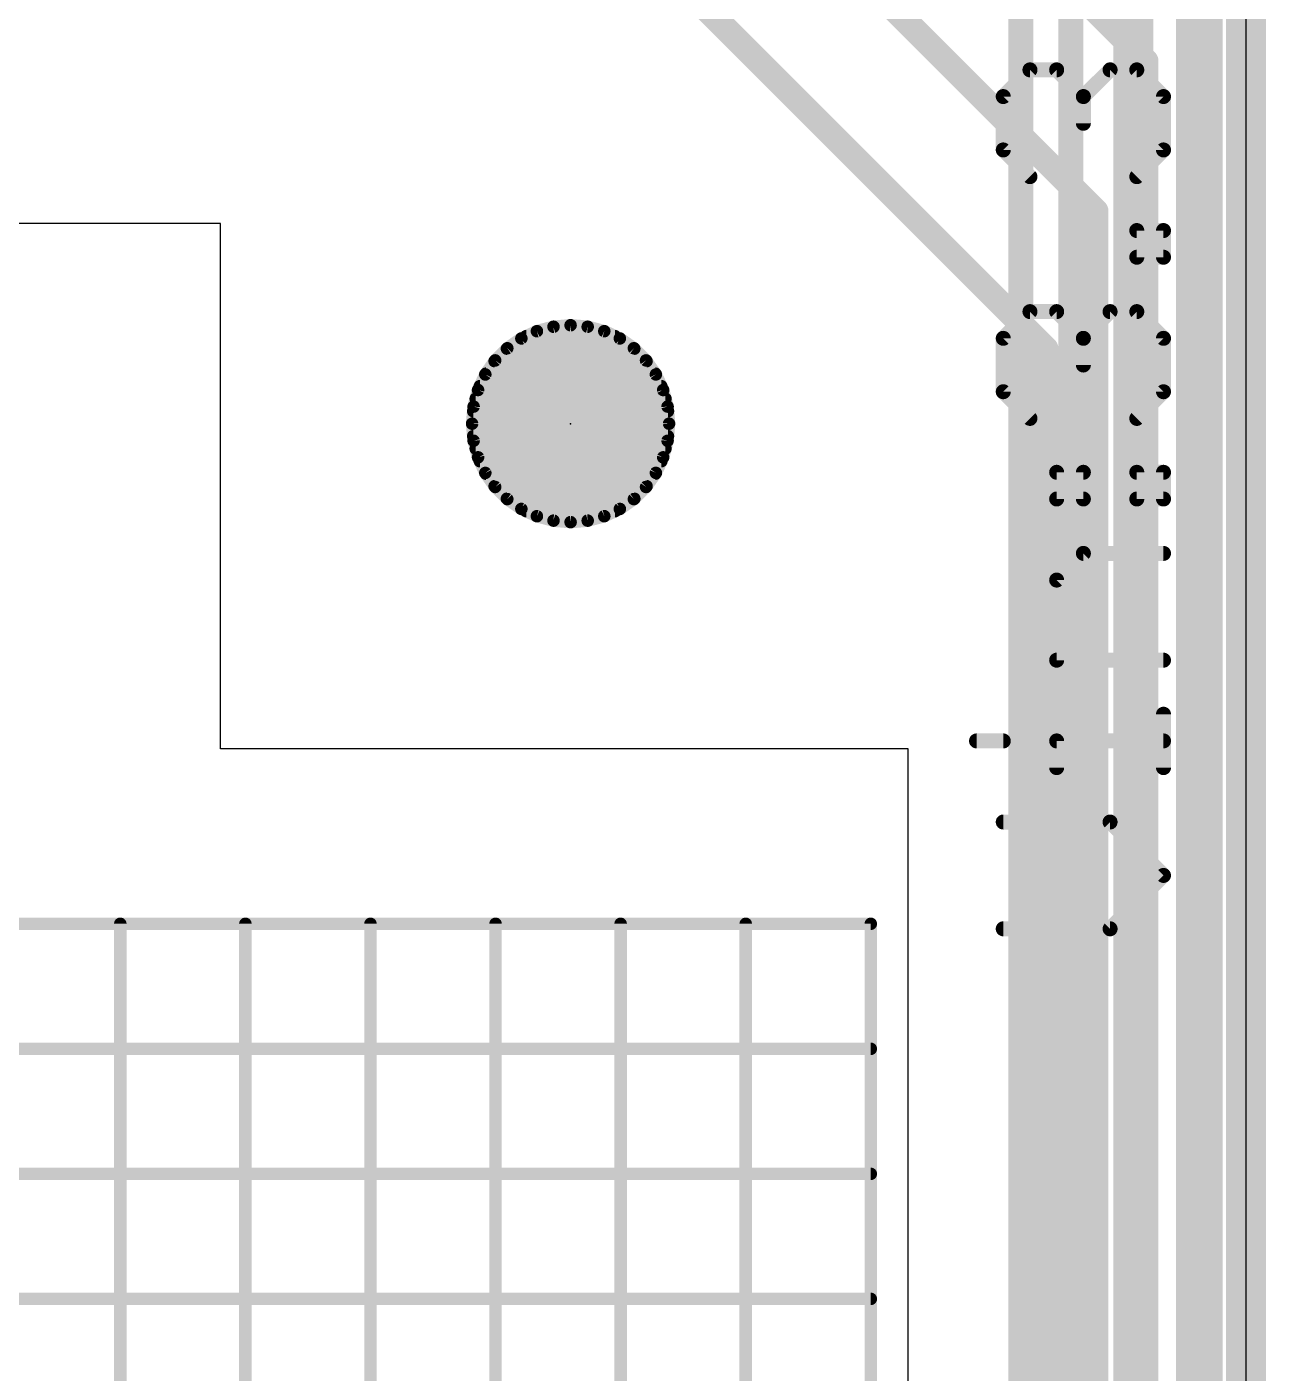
# Model space of a CAD drawing. Extents: x -31.2 to 31.2, y -41.1 to 40.8.
# Drawn here: x 13.02 to 25.6, y -27.42 to -13.75 of the extents above; entities that cross this region are included whole.
import ezdxf

# ---------------------------------------------------------------- set-up
doc = ezdxf.new("R2010")
doc.units = 0
for name, color, linetype in [('1', 12, 'CONTINUOUS'), ('16', 132, 'CONTINUOUS'), ('20', 53, 'CONTINUOUS'), ('21', 40, 'CONTINUOUS'), ('22', 6, 'CONTINUOUS'), ('23', 40, 'CONTINUOUS'), ('41', 12, 'CONTINUOUS'), ('46', 140, 'CONTINUOUS')]:
    doc.layers.add(name, color=color, linetype=linetype)

# ---------------------------------------------------------------- blocks, each defined once
blk = doc.blocks.new('PIE')
at = {"const_width": 0.5}
blk.add_lwpolyline([(0, -0.25, 1), (0, 0.25, 1), (0, -0.25)], format="xyb", dxfattribs=at)

msp = doc.modelspace()

# ---------------------------------------------------------------- linework, layer by layer
at = {"layer": '1'}
for points, const_width in [([(25.4, -40.64), (25.4, 40.64)], 0.4064), ([(24.892, -5.461), (24.892, -36.195)], 0.4064), ([(24.257, -9.779), (24.257, -35.814)], 0.4064), ([(23.622, -9.906), (23.622, -35.433)], 0.254), ([(23.114, -10.16), (23.114, -34.925)], 0.254)]:
    msp.add_lwpolyline(points, dxfattribs=dict(at, const_width=const_width))
at = {"layer": '16'}
for points, const_width in [([(25.4, -40.894), (25.4, 40.386)], 0.4064), ([(21.336, -11.049), (24.384, -14.097)], 0.254), ([(20.066, -11.811), (23.876, -15.621)], 0.254), ([(25.019, -36.322), (25.019, -11.938)], 0.254), ([(19.558, -13.208), (23.368, -17.018)], 0.254), ([(24.384, -14.097), (24.384, -36.068)], 0.254), ([(23.876, -15.621), (23.876, -35.814)], 0.254), ([(23.368, -17.018), (23.368, -35.306)], 0.254)]:
    msp.add_lwpolyline(points, dxfattribs=dict(at, const_width=const_width))
at = {"layer": '16', "const_width": 0.127}
for points in [[(24.4475, -14.097, 1), (24.3205, -14.097)], [(24.3391, -14.1419, 1), (24.4289, -14.0521)], [(23.9395, -15.621, 1), (23.8125, -15.621)], [(23.8311, -15.6659, 1), (23.9209, -15.5761)], [(23.4315, -17.018, 1), (23.3045, -17.018)], [(23.3231, -17.0629, 1), (23.4129, -16.9731)]]:
    msp.add_lwpolyline(points, format="xyb", dxfattribs=at)
at = {"layer": '20'}
for p, q in [((25.4, -35.56), (25.4, 35.56)), ((14.986, -15.748), (-14.986, -15.748)), ((14.986, -21.082), (14.986, -15.748)), ((21.971, -21.082), (14.986, -21.082)), ((21.971, -34.544), (21.971, -21.082))]:
    msp.add_line(p, q, dxfattribs=at)
at = {"layer": '21', "const_width": 0.1524}
for points in [[(22.9348, -14.4572), (23.206, -14.1861)], [(23.206, -14.1861), (23.4771, -14.1861)], [(23.4771, -14.1861), (23.7483, -14.4572)], [(23.7483, -14.4572), (24.0195, -14.1861)], [(24.0195, -14.1861), (24.2906, -14.1861)], [(24.2906, -14.1861), (24.5618, -14.4572)], [(22.9348, -14.9996), (22.9348, -14.4572)], [(23.7483, -14.4572), (23.7483, -14.7284)], [(24.5618, -14.4572), (24.5618, -14.9996)], [(23.206, -15.2707), (22.9348, -14.9996)], [(24.5618, -14.9996), (24.2906, -15.2707)], [(24.2906, -16.0893), (24.2906, -15.8182)], [(24.2906, -15.8182), (24.5618, -15.8182)], [(24.5618, -15.8182), (24.5618, -16.0893)], [(24.5618, -16.0893), (24.2906, -16.0893)], [(22.9348, -16.913), (23.206, -16.6418)], [(23.206, -16.6418), (23.4771, -16.6418)], [(23.4771, -16.6418), (23.7483, -16.913)], [(23.7483, -16.913), (24.0195, -16.6418)], [(24.0195, -16.6418), (24.2906, -16.6418)], [(24.2906, -16.6418), (24.5618, -16.913)], [(22.9348, -17.4553), (22.9348, -16.913)], [(23.7483, -16.913), (23.7483, -17.1841)], [(24.5618, -16.913), (24.5618, -17.4553)], [(23.206, -17.7265), (22.9348, -17.4553)], [(24.5618, -17.4553), (24.2906, -17.7265)], [(23.4771, -18.545), (23.4771, -18.2739)], [(23.4771, -18.2739), (23.7483, -18.2739)], [(23.7483, -18.2739), (23.7483, -18.545)], [(24.2906, -18.545), (24.2906, -18.2739)], [(24.2906, -18.2739), (24.5618, -18.2739)], [(24.5618, -18.2739), (24.5618, -18.545)], [(23.7483, -18.545), (23.4771, -18.545)], [(24.5618, -18.545), (24.2906, -18.545)], [(23.4771, -19.3687), (23.7483, -19.0975)], [(23.7483, -19.0975), (24.5618, -19.0975)], [(23.4771, -20.1822), (23.4771, -19.3687)], [(24.5618, -20.1822), (23.4771, -20.1822)], [(24.5618, -21.2736), (24.5618, -20.7313)], [(22.6636, -21.0025), (22.9348, -21.0025)], [(23.4771, -21.2736), (23.4771, -21.0025)], [(23.4771, -21.0025), (24.5618, -21.0025)], [(24.0195, -21.8261), (22.9348, -21.8261)], [(24.5618, -22.3685), (24.0195, -21.8261)], [(24.0195, -22.9108), (24.5618, -22.3685)], [(22.9348, -22.9108), (24.0195, -22.9108)]]:
    msp.add_lwpolyline(points, dxfattribs=at)
at = {"layer": '21', "const_width": 0.0762}
for points in [[(23.206, -14.148, 1), (23.206, -14.2242)], [(23.2329, -14.213, 1), (23.179, -14.1591)], [(23.5041, -14.1591, 1), (23.4502, -14.213)], [(23.4771, -14.2242, 1), (23.4771, -14.148)], [(24.0195, -14.148, 1), (24.0195, -14.2242)], [(24.0464, -14.213, 1), (23.9925, -14.1591)], [(24.3176, -14.1591, 1), (24.2637, -14.213)], [(24.2906, -14.2242, 1), (24.2906, -14.148)], [(22.9729, -14.4572, 1), (22.8967, -14.4572)], [(22.9079, -14.4303, 1), (22.9618, -14.4842)], [(23.7864, -14.4572, 1), (23.7102, -14.4572)], [(23.7214, -14.4303, 1), (23.7752, -14.4842)], [(23.7214, -14.4842, 1), (23.7752, -14.4303)], [(24.5999, -14.4572, 1), (24.5237, -14.4572)], [(24.5349, -14.4842, 1), (24.5887, -14.4303)], [(23.7102, -14.7284, 1), (23.7864, -14.7284)], [(22.9618, -14.9726, 1), (22.9079, -15.0265)], [(22.8967, -14.9996, 1), (22.9729, -14.9996)], [(24.5237, -14.9996, 1), (24.5999, -14.9996)], [(24.5887, -15.0265, 1), (24.5349, -14.9726)], [(23.179, -15.2977, 1), (23.2329, -15.2438)], [(24.2637, -15.2438, 1), (24.3176, -15.2977)], [(24.3287, -15.8182, 1), (24.2525, -15.8182)], [(24.2906, -15.7801, 1), (24.2906, -15.8563)], [(24.5999, -15.8182, 1), (24.5237, -15.8182)], [(24.5618, -15.8563, 1), (24.5618, -15.7801)], [(24.2906, -16.0512, 1), (24.2906, -16.1274)], [(24.2525, -16.0893, 1), (24.3287, -16.0893)], [(24.5237, -16.0893, 1), (24.5999, -16.0893)], [(24.5618, -16.1274, 1), (24.5618, -16.0512)], [(23.206, -16.6037, 1), (23.206, -16.6799)], [(23.2329, -16.6688, 1), (23.179, -16.6149)], [(23.5041, -16.6149, 1), (23.4502, -16.6688)], [(23.4771, -16.6799, 1), (23.4771, -16.6037)], [(24.0195, -16.6037, 1), (24.0195, -16.6799)], [(24.0464, -16.6688, 1), (23.9925, -16.6149)], [(24.3176, -16.6149, 1), (24.2637, -16.6688)], [(24.2906, -16.6799, 1), (24.2906, -16.6037)], [(22.9729, -16.913, 1), (22.8967, -16.913)], [(22.9079, -16.886, 1), (22.9618, -16.9399)], [(23.7864, -16.913, 1), (23.7102, -16.913)], [(23.7214, -16.886, 1), (23.7752, -16.9399)], [(23.7214, -16.9399, 1), (23.7752, -16.886)], [(24.5999, -16.913, 1), (24.5237, -16.913)], [(24.5349, -16.9399, 1), (24.5887, -16.886)], [(23.7102, -17.1841, 1), (23.7864, -17.1841)], [(22.9618, -17.4284, 1), (22.9079, -17.4823)], [(22.8967, -17.4553, 1), (22.9729, -17.4553)], [(24.5237, -17.4553, 1), (24.5999, -17.4553)], [(24.5887, -17.4823, 1), (24.5349, -17.4284)], [(23.179, -17.7534, 1), (23.2329, -17.6995)], [(24.2637, -17.6995, 1), (24.3176, -17.7534)], [(23.5152, -18.2739, 1), (23.439, -18.2739)], [(23.4771, -18.2358, 1), (23.4771, -18.312)], [(23.7864, -18.2739, 1), (23.7102, -18.2739)], [(23.7483, -18.312, 1), (23.7483, -18.2358)], [(24.3287, -18.2739, 1), (24.2525, -18.2739)], [(24.2906, -18.2358, 1), (24.2906, -18.312)], [(24.5999, -18.2739, 1), (24.5237, -18.2739)], [(24.5618, -18.312, 1), (24.5618, -18.2358)], [(23.4771, -18.5069, 1), (23.4771, -18.5831)], [(23.439, -18.545, 1), (23.5152, -18.545)], [(23.7102, -18.545, 1), (23.7864, -18.545)], [(23.7483, -18.5831, 1), (23.7483, -18.5069)], [(24.2906, -18.5069, 1), (24.2906, -18.5831)], [(24.2525, -18.545, 1), (24.3287, -18.545)], [(24.5237, -18.545, 1), (24.5999, -18.545)], [(24.5618, -18.5831, 1), (24.5618, -18.5069)], [(23.7483, -19.0594, 1), (23.7483, -19.1356)], [(23.7752, -19.1245, 1), (23.7214, -19.0706)], [(24.5618, -19.1356, 1), (24.5618, -19.0594)], [(23.5152, -19.3687, 1), (23.439, -19.3687)], [(23.4502, -19.3418, 1), (23.5041, -19.3957)], [(23.4771, -20.1441, 1), (23.4771, -20.2203)], [(23.439, -20.1822, 1), (23.5152, -20.1822)], [(24.5618, -20.2203, 1), (24.5618, -20.1441)], [(24.5999, -20.7313, 1), (24.5237, -20.7313)], [(22.6636, -20.9644, 1), (22.6636, -21.0406)], [(22.9348, -21.0406, 1), (22.9348, -20.9644)], [(23.5152, -21.0025, 1), (23.439, -21.0025)], [(23.4771, -20.9644, 1), (23.4771, -21.0406)], [(24.5618, -21.0406, 1), (24.5618, -20.9644)], [(23.439, -21.2736, 1), (23.5152, -21.2736)], [(24.5237, -21.2736, 1), (24.5999, -21.2736)], [(22.9348, -21.788, 1), (22.9348, -21.8642)], [(24.0464, -21.7992, 1), (23.9925, -21.8531)], [(24.0195, -21.8642, 1), (24.0195, -21.788)], [(24.5887, -22.3954, 1), (24.5349, -22.3415)], [(24.5349, -22.3954, 1), (24.5887, -22.3415)], [(22.9348, -22.8727, 1), (22.9348, -22.9489)], [(24.0195, -22.9489, 1), (24.0195, -22.8727)], [(23.9925, -22.8839, 1), (24.0464, -22.9377)]]:
    msp.add_lwpolyline(points, format="xyb", dxfattribs=at)
at = {"layer": '22', "const_width": 0.127}
msp.add_lwpolyline([(25.1, -34.86), (25.1, 34.54)], dxfattribs=at)
at = {"layer": '23'}
msp.add_point((18.542, -17.78), dxfattribs=at)
at = {"layer": '41', "const_width": 0.127}
for points in [[(18.2, -16.8403), (18.042, -16.914)], [(18.3684, -16.7952), (18.2, -16.8403)], [(18.542, -16.78), (18.3684, -16.7952)], [(18.7156, -16.7952), (18.542, -16.78)], [(18.884, -16.8403), (18.7156, -16.7952)], [(19.042, -16.914), (18.884, -16.8403)], [(17.8992, -17.014), (17.776, -17.1372)], [(17.8952, -17.018), (19.1888, -17.018)], [(18.042, -16.914), (17.8992, -17.014)], [(18.0913, -16.891), (18.9927, -16.891)], [(19.1848, -17.014), (19.042, -16.914)], [(19.308, -17.1372), (19.1848, -17.014)], [(17.776, -17.1372), (17.676, -17.28)], [(17.7705, -17.145), (19.3135, -17.145)], [(19.408, -17.28), (19.308, -17.1372)], [(17.676, -17.28), (17.6023, -17.438)], [(17.6816, -17.272), (19.4024, -17.272)], [(19.4817, -17.438), (19.408, -17.28)], [(17.6205, -17.399), (19.4635, -17.399)], [(17.6023, -17.438), (17.5572, -17.6064)], [(17.5787, -17.526), (19.5053, -17.526)], [(19.5268, -17.6064), (19.4817, -17.438)], [(17.5572, -17.6064), (17.542, -17.78)], [(17.5531, -17.653), (19.5309, -17.653)], [(19.542, -17.78), (19.5268, -17.6064)], [(17.542, -17.78), (17.5572, -17.9536)], [(17.542, -17.78), (19.542, -17.78)], [(19.5268, -17.9536), (19.542, -17.78)], [(17.5531, -17.907), (19.5309, -17.907)], [(17.5572, -17.9536), (17.6023, -18.122)], [(19.4817, -18.122), (19.5268, -17.9536)], [(17.5787, -18.034), (19.5053, -18.034)], [(17.6023, -18.122), (17.676, -18.28)], [(17.6205, -18.161), (19.4635, -18.161)], [(19.408, -18.28), (19.4817, -18.122)], [(17.676, -18.28), (17.776, -18.4228)], [(17.6816, -18.288), (19.4024, -18.288)], [(19.308, -18.4228), (19.408, -18.28)], [(17.7705, -18.415), (19.3135, -18.415)], [(17.776, -18.4228), (17.8992, -18.546)], [(19.1848, -18.546), (19.308, -18.4228)], [(17.8952, -18.542), (19.1888, -18.542)], [(17.8992, -18.546), (18.042, -18.646)], [(18.042, -18.646), (18.2, -18.7197)], [(18.884, -18.7197), (19.042, -18.646)], [(19.042, -18.646), (19.1848, -18.546)], [(18.0913, -18.669), (18.9927, -18.669)], [(18.2, -18.7197), (18.3684, -18.7648)], [(18.3684, -18.7648), (18.542, -18.78)], [(18.542, -18.78), (18.7156, -18.7648)], [(18.7156, -18.7648), (18.884, -18.7197)]]:
    msp.add_lwpolyline(points, dxfattribs=at)
at = {"layer": '41', "const_width": 0.0635}
for points in [[(18.1918, -16.8096, 1), (18.2082, -16.871)], [(18.2134, -16.8691, 1), (18.1866, -16.8115)], [(18.3656, -16.7636, 1), (18.3711, -16.8268)], [(18.3766, -16.8259, 1), (18.3601, -16.7645)], [(18.5448, -16.7484, 1), (18.5392, -16.8116)], [(18.5448, -16.8116, 1), (18.5392, -16.7484)], [(18.7239, -16.7645, 1), (18.7074, -16.8259)], [(18.7129, -16.8268, 1), (18.7184, -16.7636)], [(18.8974, -16.8115, 1), (18.8706, -16.8691)], [(18.8758, -16.871, 1), (18.8922, -16.8096)], [(17.8952, -16.9863, 1), (17.8952, -17.0497)], [(17.9217, -17.0364, 1), (17.8768, -16.9915)], [(18.0286, -16.8852, 1), (18.0554, -16.9428)], [(18.0602, -16.94, 1), (18.0238, -16.888)], [(18.0913, -16.8593, 1), (18.0913, -16.9228)], [(18.9927, -16.9228, 1), (18.9927, -16.8593)], [(19.0602, -16.888, 1), (19.0238, -16.94)], [(19.0286, -16.9428, 1), (19.0554, -16.8852)], [(19.2072, -16.9915, 1), (19.1623, -17.0364)], [(19.1888, -17.0497, 1), (19.1888, -16.9863)], [(17.7705, -17.1133, 1), (17.7705, -17.1767)], [(17.7535, -17.1148, 1), (17.7984, -17.1597)], [(17.802, -17.1554, 1), (17.7499, -17.119)], [(17.881, -16.9879, 1), (17.9174, -17.04)], [(19.1666, -17.04, 1), (19.203, -16.9879)], [(19.3341, -17.119, 1), (19.282, -17.1554)], [(19.2856, -17.1597, 1), (19.3305, -17.1148)], [(19.3135, -17.1767, 1), (19.3135, -17.1133)], [(17.7048, -17.2934, 1), (17.6472, -17.2666)], [(17.6816, -17.2403, 1), (17.6816, -17.3038)], [(19.4368, -17.2666, 1), (19.3792, -17.2934)], [(19.4024, -17.3038, 1), (19.4024, -17.2403)], [(17.6205, -17.3673, 1), (17.6205, -17.4307)], [(17.65, -17.2618, 1), (17.702, -17.2982)], [(19.382, -17.2982, 1), (19.434, -17.2618)], [(19.4635, -17.4307, 1), (19.4635, -17.3673)], [(17.5787, -17.4943, 1), (17.5787, -17.5577)], [(17.5735, -17.4246, 1), (17.6311, -17.4514)], [(17.633, -17.4462, 1), (17.5716, -17.4298)], [(19.5124, -17.4298, 1), (19.451, -17.4462)], [(19.4529, -17.4514, 1), (19.5105, -17.4246)], [(19.5053, -17.5577, 1), (19.5053, -17.4943)], [(17.5531, -17.6213, 1), (17.5531, -17.6848)], [(17.5265, -17.5981, 1), (17.5879, -17.6146)], [(17.5888, -17.6091, 1), (17.5256, -17.6036)], [(19.5584, -17.6036, 1), (19.4952, -17.6091)], [(19.4961, -17.6146, 1), (19.5575, -17.5981)], [(19.5309, -17.6848, 1), (19.5309, -17.6213)], [(17.5736, -17.7772, 1), (17.5104, -17.7828)], [(17.5104, -17.7772, 1), (17.5736, -17.7828)], [(17.542, -17.7483, 1), (17.542, -17.8117)], [(19.5736, -17.7828, 1), (19.5104, -17.7772)], [(19.5104, -17.7828, 1), (19.5736, -17.7772)], [(19.542, -17.8117, 1), (19.542, -17.7483)], [(17.5531, -17.8753, 1), (17.5531, -17.9387)], [(17.5879, -17.9454, 1), (17.5265, -17.9619)], [(19.5575, -17.9619, 1), (19.4961, -17.9454)], [(19.5309, -17.9387, 1), (19.5309, -17.8753)], [(17.5256, -17.9564, 1), (17.5888, -17.9509)], [(17.5787, -18.0023, 1), (17.5787, -18.0658)], [(19.4952, -17.9509, 1), (19.5584, -17.9564)], [(19.5053, -18.0658, 1), (19.5053, -18.0023)], [(17.6311, -18.1086, 1), (17.5735, -18.1354)], [(17.5716, -18.1302, 1), (17.633, -18.1138)], [(17.6205, -18.1293, 1), (17.6205, -18.1928)], [(19.451, -18.1138, 1), (19.5124, -18.1302)], [(19.5105, -18.1354, 1), (19.4529, -18.1086)], [(19.4635, -18.1928, 1), (19.4635, -18.1293)], [(17.702, -18.2618, 1), (17.65, -18.2982)], [(17.6472, -18.2934, 1), (17.7048, -18.2666)], [(17.6816, -18.2563, 1), (17.6816, -18.3197)], [(19.3792, -18.2666, 1), (19.4368, -18.2934)], [(19.434, -18.2982, 1), (19.382, -18.2618)], [(19.4024, -18.3197, 1), (19.4024, -18.2563)], [(17.7705, -18.3833, 1), (17.7705, -18.4467)], [(17.7984, -18.4003, 1), (17.7535, -18.4452)], [(17.7499, -18.441, 1), (17.802, -18.4046)], [(19.282, -18.4046, 1), (19.3341, -18.441)], [(19.3305, -18.4452, 1), (19.2856, -18.4003)], [(19.3135, -18.4467, 1), (19.3135, -18.3833)], [(17.8952, -18.5103, 1), (17.8952, -18.5738)], [(17.9174, -18.52, 1), (17.881, -18.5721)], [(17.8768, -18.5685, 1), (17.9217, -18.5236)], [(18.0554, -18.6172, 1), (18.0286, -18.6748)], [(18.0238, -18.672, 1), (18.0602, -18.62)], [(19.0238, -18.62, 1), (19.0602, -18.672)], [(19.0554, -18.6748, 1), (19.0286, -18.6172)], [(19.1623, -18.5236, 1), (19.2072, -18.5685)], [(19.203, -18.5721, 1), (19.1666, -18.52)], [(19.1888, -18.5738, 1), (19.1888, -18.5103)], [(18.0913, -18.6373, 1), (18.0913, -18.7007)], [(18.2082, -18.689, 1), (18.1918, -18.7504)], [(18.1866, -18.7485, 1), (18.2134, -18.6909)], [(18.3711, -18.7332, 1), (18.3656, -18.7964)], [(18.3601, -18.7955, 1), (18.3766, -18.7341)], [(18.5392, -18.7484, 1), (18.5448, -18.8116)], [(18.5392, -18.8116, 1), (18.5448, -18.7484)], [(18.7074, -18.7341, 1), (18.7239, -18.7955)], [(18.7184, -18.7964, 1), (18.7129, -18.7332)], [(18.8706, -18.6909, 1), (18.8974, -18.7485)], [(18.8922, -18.7504, 1), (18.8758, -18.689)], [(18.9927, -18.7007, 1), (18.9927, -18.6373)]]:
    msp.add_lwpolyline(points, format="xyb", dxfattribs=at)
at = {"layer": '46', "const_width": 0.127}
for points in [[(21.59, -22.86), (6.35, -22.86)], [(13.97, -34.29), (13.97, -22.86)], [(15.24, -34.29), (15.24, -22.86)], [(16.51, -34.29), (16.51, -22.86)], [(17.78, -34.29), (17.78, -22.86)], [(19.05, -34.29), (19.05, -22.86)], [(20.32, -34.29), (20.32, -22.86)], [(21.59, -34.29), (21.59, -22.86)], [(6.35, -24.13), (21.59, -24.13)], [(6.35, -25.4), (21.59, -25.4)], [(6.35, -26.67), (21.59, -26.67)]]:
    msp.add_lwpolyline(points, dxfattribs=at)
at = {"layer": '46', "const_width": 0.0635}
for points in [[(14.0018, -22.86, 1), (13.9383, -22.86)], [(15.2718, -22.86, 1), (15.2082, -22.86)], [(16.5418, -22.86, 1), (16.4783, -22.86)], [(17.8117, -22.86, 1), (17.7483, -22.86)], [(19.0817, -22.86, 1), (19.0183, -22.86)], [(20.3517, -22.86, 1), (20.2883, -22.86)], [(21.6217, -22.86, 1), (21.5583, -22.86)], [(21.59, -22.8917, 1), (21.59, -22.8283)], [(21.59, -24.1618, 1), (21.59, -24.0983)], [(21.59, -25.4318, 1), (21.59, -25.3683)], [(21.59, -26.7018, 1), (21.59, -26.6383)]]:
    msp.add_lwpolyline(points, format="xyb", dxfattribs=at)

# ---------------------------------------------------------------- block references
at = {"layer": '1'}
msp.add_blockref('PIE', (18.542, -17.78), dxfattribs=at)

doc.saveas('drawing.dxf')
